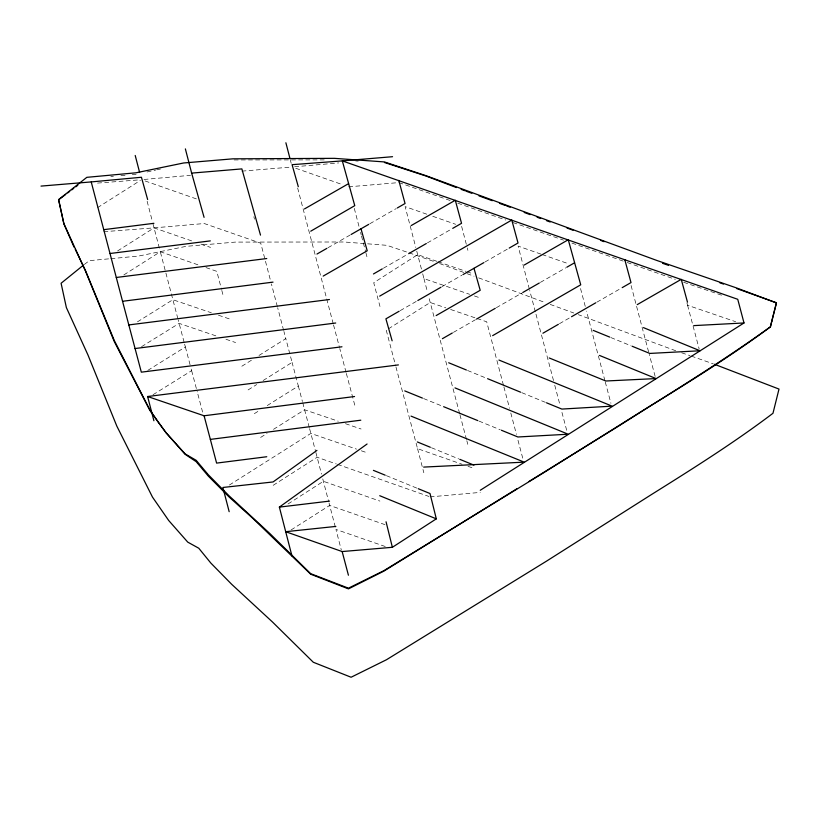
<?xml version="1.0" encoding="UTF-8"?>
<svg xmlns="http://www.w3.org/2000/svg" width="820" height="820" viewBox="0 0 820 820"><rect width="100%" height="100%" fill="white"/><g stroke="black" fill="none" stroke-linecap="round" stroke-linejoin="round"><path stroke-width="0.61" stroke-dasharray="4.1 3.07" d="M84.337 264.46L89.318 260.647L109.644 258.772M288.025 503.962L323.398 481.309L379.885 501.081M273.173 485.317L317.125 457.263L336.354 463.966M97.539 207.665L140.425 180.39M123.861 274.915L160.31 251.73L199.967 265.506M291.069 529.956L329.671 505.417L384.949 524.646M117.588 250.951L154.047 227.868L204.262 223.532L260.75 243.191L271.092 282.736M229.374 485.04L310.862 433.411L356.526 449.134M388.393 328.851L430.213 302.508L445.834 307.848M260.637 437.429L267.064 433.38M273.501 429.331L304.599 409.774L338.24 421.224M241.849 366.232L252.57 359.498M259.007 355.46L285.811 338.639L283.935 331.516M248.101 389.93L256.68 384.559M263.117 380.521L292.074 362.389L285.811 338.639M254.364 413.649L259.735 410.277M267.238 405.562L298.337 386.025L292.074 362.389M137.463 321.85L172.856 299.72L211.304 312.768M147.836 370.363L185.371 346.962L184.428 343.426M153.022 394.727L191.634 370.671L190.691 367.114M141.573 346.675L179.108 323.377L216.357 336.015M383.37 268.253L407.591 254.292M559.445 323.705L570.453 317.361M369.82 223.747L396.234 208.577M427.404 242.894L451.625 228.995M400.221 310.626L416.744 301.145M484.999 261.969L508.113 248.696M453.419 332.377L475.436 319.728M496.346 307.705L521.674 293.14M327.979 247.732L349.996 235.114M442.062 286.611L461.875 275.243M540.38 282.387L565.708 267.873M596.878 302.16L621.099 288.271M147.067 171.974L155.615 170.099M156.835 169.822L160.494 169.022M110.905 258.659L138.518 256.076L186.119 246.348L235.33 242.095L344.174 241.992L386.886 245.323L407.888 252.416M144.012 179.477L190.455 175.316M430.1 496.879L480.315 492.4M294.667 166.767L338.609 162.934M348.643 186.816L397.608 182.696M110.854 176.484L113.375 176.269M120.95 175.644L125.993 175.234M132.307 174.711L136.089 174.393M241.931 171.134L290.905 167.095M97.549 183.085L140.24 179.795M103.812 231.701L154.047 227.868L192.505 241.183M324.218 159.9L234.151 159.931M355.695 160.956L358.196 161.089M218.509 315.218L229.323 318.888M225.971 339.275L235.586 342.534M683.716 282.295L722.164 295.405M409.098 252.826L435.963 262.205M681.666 352.795L690.04 355.654M691.239 356.064L713.287 363.854M345.456 423.684L361.066 429.003M686.955 302.887L687.58 305.265L735.642 321.707M450.641 309.488L475.877 318.098M477.076 318.508L486.69 321.799L503.593 385.789M675.711 350.745L578.326 314.665M422.7 273.818L423.95 278.615L469.614 294.308M474.421 295.958L480.428 298.019M361.333 450.785L367.339 452.855M436.906 261.313L417.677 254.651L373.725 282.726L379.988 306.475M438.106 261.734L465.75 271.307M466.949 271.728L472.966 273.808M200.91 244.093L210.525 247.414M385.215 546.499L335.944 529.433L341.274 549.861M513.043 222.558L563.524 240.147M205.984 267.587L216.798 271.348L221.492 289.265M398.868 182.593L450.549 200.654M457.755 203.186L505.837 220.037M627.228 262.523L675.301 279.364M540.954 254.108L518.117 246.102L529.402 289.224M542.153 254.528L568.598 263.794M426.769 214.194L405.141 206.619L415.801 247.455M432.786 216.296L455.623 224.29M145.109 180.964L196.79 199.034M395.957 366.96L417.554 448.673L462.029 464.233M468.035 466.334L474.052 468.435M337.553 464.386L428.901 496.448M571.94 243.089L624.819 261.672M295.764 168.254L342.637 184.705M467.113 273.695L474.042 276.207M478.665 277.877L545.454 302.672M550.23 304.415L573.785 313.004M463.7 272.435L437.039 262.605M610.88 337.573L630.918 345.743M423.591 398.551L442.452 406.207M467.543 370.476L486.403 378.194M521.776 392.667L545.351 402.323M478.993 421.09L500.22 429.762M431.505 447.751L458.626 458.851M386.384 475.661L417.042 488.207M655.139 376.39L649.255 354.353M604.924 380.685L586.505 311.108M605.252 381.925L610.92 403.276M687.58 305.265L699.163 348.971M585.255 306.383L580.242 287.43M553.51 380.541L535.665 313.004M554.761 385.277L560.08 405.357M503.91 386.968L509.548 408.268M517.994 440.289L523.324 460.399M459.63 413.577L428.645 296.532M459.948 414.756L466.518 439.581M466.836 440.76L467.769 444.307M346.05 372.29L339.787 348.643M346.358 373.469L354.814 405.305M309.294 427.497L302.723 402.651M309.601 428.686L315.556 451.297M184.121 342.247L178.176 319.831M177.858 318.642L159.685 249.341M191.634 370.671L197.261 391.909M631.092 285.534L648.938 353.164M535.347 311.815L529.71 290.413M561.956 412.439L566.968 431.402M510.798 413.003L516.436 434.354M386.251 330.204L395.64 365.781M333.217 323.726L297.486 187.421M333.525 324.915L339.48 347.454M283.617 330.337L277.672 307.777M298.337 386.025L302.406 401.462M315.874 452.486L321.512 474.093M277.355 306.588L271.41 283.935M185.371 346.962L190.383 365.925M197.886 394.266L203.216 414.387M461.629 226.392L466.959 246.738M467.267 247.937L467.892 250.325M421.439 269.032L416.109 248.655M423.95 278.615L427.394 291.756M354.291 208.393L359.303 227.591M360.564 232.398L361.189 234.797M361.497 235.996L365.577 251.545M365.884 252.744L367.452 258.73M335.308 527.034L329.045 503.008M253.851 216.757L254.477 219.155M221.81 290.454L223.06 295.241M159.367 248.152L152.786 223.03M147.139 201.279L152.479 221.82M417.554 448.673L423.827 472.73M290.27 159.726L291.213 163.354M322.772 478.9L328.728 501.799"/><path stroke-width="1.23" d="M83.343 265.229L61.09 283.259L66.369 307.572L87.945 354.937L116.809 426.082L152.479 497.094L168.695 520.495L187.76 542.133L198.778 548.231L210.832 563.063L231.681 584.301L272.537 622.052L313.301 662.252L351.093 677.238L386.507 659.721L546.591 561.095L651.428 494.573C692.746 468.722 734.095 442.718 772.973 413.28L779 389.069L714.466 364.285M65.682 194.442L58.62 199.772L63.878 223.819L74.046 247.138M67.701 192.925L69.72 191.398M71.74 189.881L73.759 188.354M75.768 186.837L77.787 185.31M316.92 450.416L273.07 481.955L222.886 487.469L229.169 511.69M291.94 555.929L279.374 507.108L367.073 444.009M335.851 526.419L285.667 531.698L342.155 551.553L392.37 547.299L436.312 518.845L430.008 493.517L418.22 488.699M480.253 490.268L744.006 322.957L737.744 299.3L342.319 160.894L292.084 164.676L298.295 186.683M516.805 488.822L383.873 571.109L348.469 588.883L310.688 574.205L253.195 518.712L229.087 496.961L208.249 476.02L196.216 461.691L185.156 454.341L166.091 432.755L157.84 421.664L149.896 409.979L114.267 340.454L85.444 270.487L75.255 249.29M528.9 481.535L618.065 426.441C669.212 393.795 721.221 362.399 770.4 326.801L776.437 302.764L736.668 288.558M310.739 231.189L354.763 205.656L342.319 160.894L392.544 156.702M492.656 335.636L580.724 284.806L568.27 239.747L524.236 265.024M373.469 273.962L382.274 268.888M408.688 253.657L426.308 243.53M379.68 296.133L511.782 220.057L518.025 243.007L509.22 248.07M542.932 333.217L558.348 324.341M571.55 316.725L595.771 302.795M351.103 234.479L368.713 224.383M397.341 207.942L405.049 203.514L398.797 180.41M323.183 276.104L367.216 250.776L361.005 228.8M411.261 225.531L455.295 200.244L461.537 223.306L452.732 228.36M399.125 311.252L385.912 318.837L392.124 340.802M417.841 300.51L440.955 287.246M462.982 274.608L483.892 262.605M436.158 315.567L480.202 290.29L473.991 268.294M442.41 338.691L452.312 333.002M476.533 319.103L495.249 308.34M522.77 292.504L539.283 283.023M637.212 304.64L681.256 279.343L687.488 302.19M304.517 208.915L348.551 183.67M316.971 254.036L326.883 248.357M566.804 267.238L574.512 262.83M622.195 287.635L631 282.582L624.758 259.55M398.397 364.91L147.61 396.511L153.893 420.742M41 186.099L91.225 181.917L103.75 229.672L153.914 223.306M103.75 229.672L116.286 277.478L266.756 258.536M116.286 277.478L122.549 301.288L273.019 282.131M122.549 301.288L128.812 324.925L329.435 299.515M128.812 324.925L135.075 348.531L335.698 323.018M147.61 396.511L204.088 415.771L354.547 396.521M204.088 415.771L210.35 439.397L360.81 420.199M266.766 456.74L216.603 463.105L210.35 439.397M210.33 240.885L110.023 253.503M341.96 346.788L141.327 372.167L135.075 348.531M279.374 507.108L329.537 501.102M91.225 181.917L141.429 177.263L147.641 199.526M185.371 148.891L191.644 173.112L241.869 168.899L260.504 235.114M423.663 467.092L524.205 462.142L411.035 416.119M693.74 325.622L744.006 322.957M384.426 162.493L425.969 176.003L456.443 187.565M662.55 263.312L668.505 265.342M719.888 282.838L723.486 284.058M546.581 220.703L550.189 221.994M567.02 228.052L573.026 230.225M465.842 191.111L471.848 193.294M479.044 195.908L492.246 200.705M499.452 203.319L505.448 205.502M506.616 205.933L510.142 207.245M524.216 212.452L530.079 214.625M537.11 217.228L540.636 218.53M600.537 240.362L604.114 241.695M461.127 189.348L464.643 190.681M593.188 330.368L609.701 337.092M632.097 346.224L649.778 353.43L700.044 350.765L643.454 327.631M549.226 357.971L605.816 381.003L656.082 378.573L599.492 355.429M498.939 360.041L612.12 406.136L561.854 409.077L546.53 402.804M404.731 390.884L422.413 398.069M443.63 406.689L477.814 420.609M448.683 362.758L466.365 369.994M487.582 378.676L520.597 392.185M454.987 387.891L568.168 434.21L517.902 436.988L501.399 430.244M417.359 441.949L430.326 447.259M459.805 459.333L473.95 465.124M373.418 470.362L385.205 475.18M379.721 495.71L436.312 518.845M204.077 217.361L191.644 173.112M342.155 551.553L348.418 575.22M285.883 142.762L289.962 158.506M135.218 155.482L139.615 172.436M386.056 521.797L392.37 547.299M771.661 321.655L770.41 326.913C731.348 355.695 690.163 381.464 648.825 406.812L543.967 472.535L383.862 570.679L348.449 588.176L310.678 573.672L269.903 533.584L229.057 495.813L208.208 474.657L196.175 460.327L185.135 453.89L166.091 432.827L149.906 410.41L114.298 341.622L85.454 270.979L63.878 223.645L58.609 199.598L86.838 177.335L136.048 172.794L183.649 162.975L232.859 158.834L334.416 158.342L384.416 161.929L425.969 175.675L656.553 260.36L736.647 287.974L776.448 302.939L771.661 321.655"/></g></svg>
